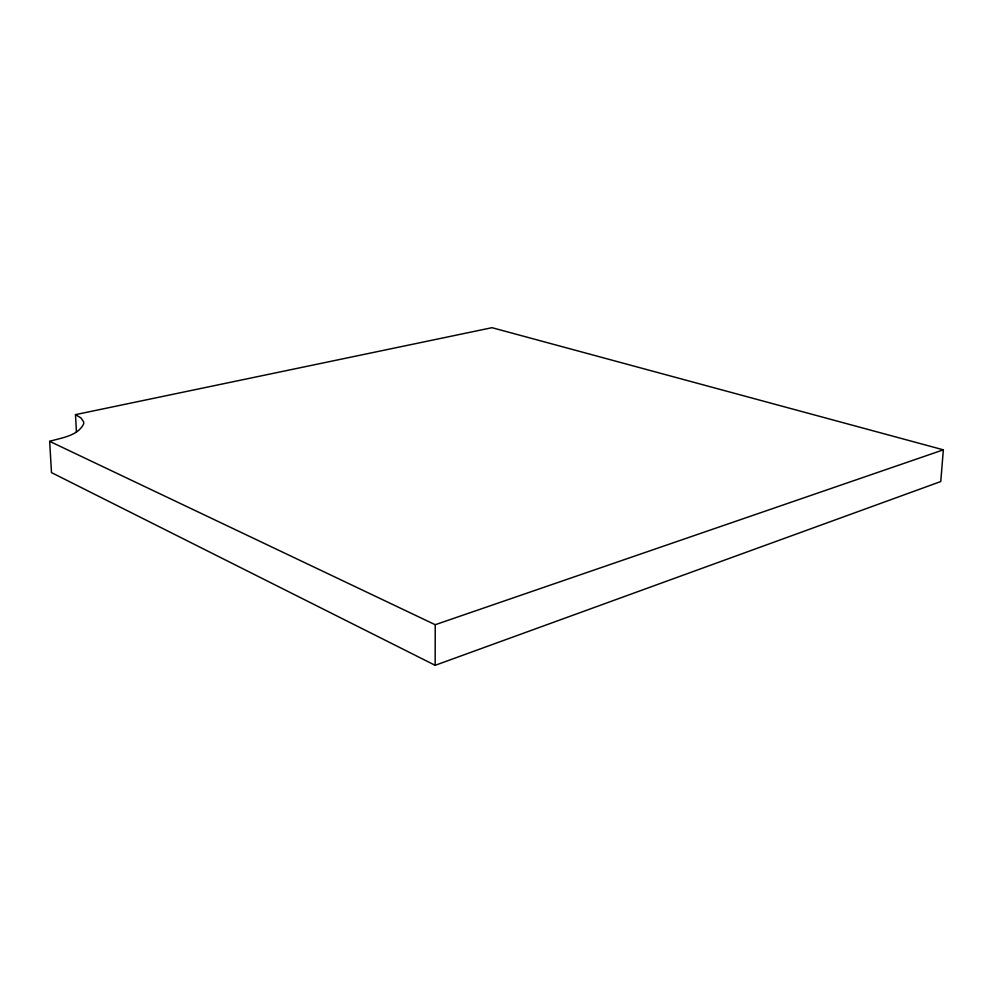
<?xml version="1.0" encoding="UTF-8"?>
<svg xmlns="http://www.w3.org/2000/svg" width="993" height="993" viewBox="0 0 993 993"><rect width="100%" height="100%" fill="white"/><g stroke="black" fill="none" stroke-linecap="round" stroke-linejoin="round"><path stroke-width="1.49" d="M435.157 665.31L435.232 624.721L49.65 441.339L51.487 472.606L435.157 665.31L940.756 481.543L943.35 449.829L492.007 327.69L75.493 414.64L76.436 431.93M435.232 624.721L943.35 449.829M49.65 441.339C61.355 437.764 77.64 436.101 83.648 423.949A5.188 5.188 0 0 0 83.536 421.653L80.942 417.916L75.493 414.64"/></g></svg>
